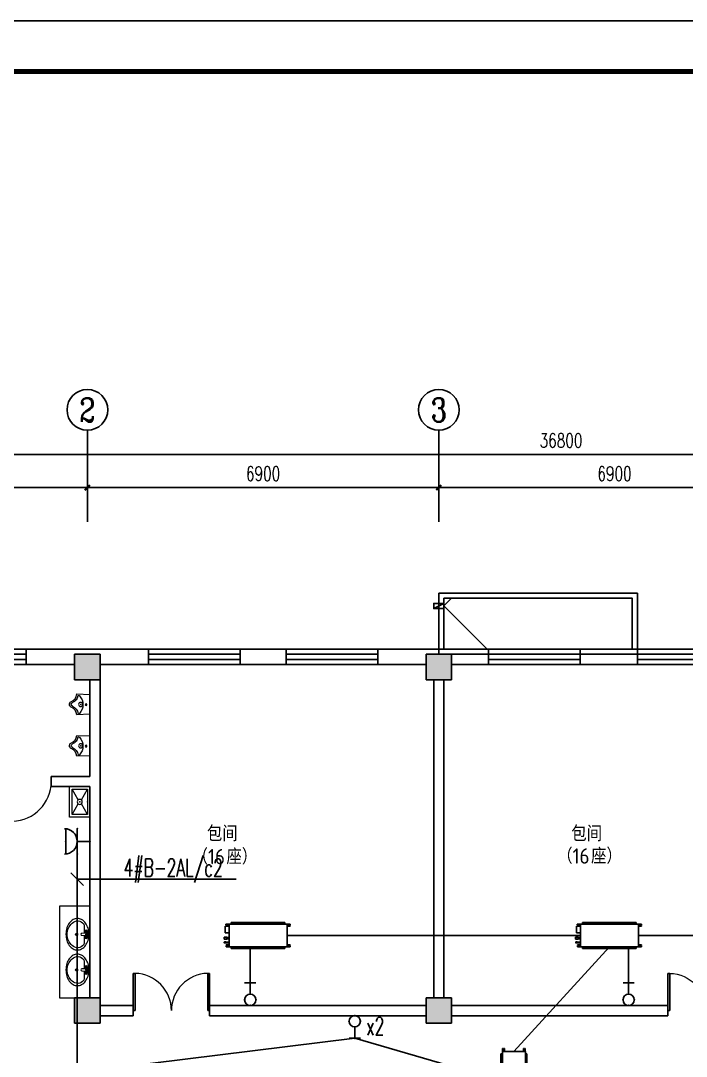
# Model space of a CAD drawing. Extents: x 2350667 to 3185789, y 309667 to 706270.
# Drawn here: x 2378785 to 2391853, y 413443 to 433790 of the extents above; entities that cross this region are included whole.
import ezdxf
from ezdxf.enums import TextEntityAlignment as Align

# ---------------------------------------------------------------- set-up
doc = ezdxf.new("R2010")
doc.units = 0
doc.header["$LTSCALE"] = 1000
for name, color, linetype in [('0-FJPG', 3, 'Continuous'), ('0-底图', 7, 'Continuous'), ('A-ANNO-DIMS', 3, 'Continuous'), ('AXIS', 3, 'Continuous'), ('AXIS_TEXT', 7, 'Continuous'), ('BTTK', 7, 'Continuous'), ('COLUMN', 255, 'Continuous'), ('DIM-照明', 3, 'Continuous'), ('EQUIP-插座', 3, 'Continuous'), ('EQUIP-照明', 3, 'Continuous'), ('M-VRF-EQ', 100, 'Continuous'), ('PUB_DIM', 3, 'Continuous'), ('PUB_HATCH', 8, 'Continuous'), ('PUB_TEXT', 7, 'Continuous'), ('PUB_TITLE', 4, 'Continuous'), ('TEL_TEXT', 7, 'Continuous'), ('WALL', 2, 'Continuous'), ('WINDOW', 4, 'Continuous'), ('WIRE-照明', 6, 'Continuous')]:
    doc.layers.add(name, color=color, linetype=linetype)
doc.layers.add('LVTRY', color=8, linetype='Continuous', lineweight=9)
doc.layers.add('悬挑板', color=9, linetype='Continuous', lineweight=18)
doc.styles.add('_TCH_AXIS', font='COMPLEX', dxfattribs={"bigfont": 'GBCBIG'})
doc.styles.add('_TEL_DIM', font='SIMPLEX', dxfattribs={"width": 0.8, "height": 3.5, "bigfont": 'HZTXT'})
doc.styles.add('A_DIM_T3', font='SIMPLEX', dxfattribs={"width": 0.7, "bigfont": 'HZ'})
doc.styles.add('COMPLEX', font='COMPLEX')
doc.styles.add('HZ(TK)', font='geniso.shx', dxfattribs={"width": 0.9, "bigfont": 'hztxt.shx'})
doc.styles.get("Standard").update_dxf_attribs({"font": 'geniso.shx', "bigfont": 'hztxt.shx'})
doc.dimstyles.new('_TCH_ARCH&&100', dxfattribs={"dimtxt": 280, "dimasz": 100, "dimexe": 250, "dimexo": 300, "dimgap": 135, "dimtad": 1, "dimdec": 0, "dimzin": 0, "dimdsep": 46, "dimtxsty": 'A_DIM_T3', "dimblk": 'ARCHTICK', "dimcen": 0.09, "dimclrt": 7, "dimazin": 2, "dimtfac": 1, "dimtdec": 0, "dimtix": 1, "dimtmove": 2, "dimatfit": 3, "dimfxl": 150, "dimtolj": 1, "dimtzin": 0, "dimarcsym": 0})

# ---------------------------------------------------------------- blocks, each defined once
blk = doc.blocks.new('vhtemplate_2020年新竖式图框_A1')
at = {"layer": 'PUB_TITLE', "color": 7}
blk.add_lwpolyline([(0, 594), (841, 594), (841, 0), (0, 0)], close=True, dxfattribs=at)
at = {"layer": 'PUB_TITLE', "const_width": 1}
blk.add_lwpolyline([(25, 10), (831, 10), (831, 584), (25, 584)], close=True, dxfattribs=at)
at = {"layer": 'BTTK', "color": 4, "style": 'HZ(TK)', "width": 0.9}
for tag, p in [('合作单位', (796, 511.5)), ('建设单位', (796, 209.5)), ('工程名称', (796, 176.5)), ('子项名称', (806, 160)), ('图纸名称', (796, 141))]:
    blk.add_attdef(tag, text='', height=3.5, dxfattribs=at).set_placement(p, align=Align.MIDDLE_CENTER)
for tag, p in [('注册证书号', (808.5, 309.01)), ('注册印章号', (808.5, 301.01)), ('设计号', (806, 193)), ('图别', (789.75, 34)), ('图号', (822.25, 34)), ('版本号', (789.75, 26)), ('日期', (822.25, 26))]:
    blk.add_attdef(tag, text='', height=3.5, dxfattribs=at).set_placement(p, align=Align.MIDDLE)
blk = doc.blocks.new('$equip$00002672')
for p, q in [((0.222, 0.889), (-0.222, 0.889)), ((0, 0.444), (0, 0.889))]:
    blk.add_line(p, q)
blk.add_circle((0, 0.222), 0.222)
for p in [(0, 0.889), (-0.222, 0.222), (0, 0), (0.222, 0.222)]:
    blk.add_point(p)
at = {"color": 7, "style": '_TEL_DIM', "flags": 1}
for tag in ['A', 'REMARK']:
    blk.add_attdef(tag, text='', height=0.00002, dxfattribs=at).set_placement((0, 0), align=Align.MIDDLE_CENTER)
blk = doc.blocks.new('MDV-D71T2')
at = {"extrusion": (0, 0, -1)}
for p, q in [((2795620, 2676055), (2794567, 2676055)), ((2795620, 2676055), (2795620, 2676025)), ((2794522, 2676021), (2794462, 2676021)), ((2794462, 2676009), (2794462, 2676021)), ((2794462, 2676016), (2794466, 2676016)), ((2794502, 2676009), (2794462, 2676009)), ((2794502, 2675997), (2794462, 2675997)), ((2794462, 2675997), (2794462, 2675986)), ((2794462, 2675991), (2794466, 2675991)), ((2794522, 2675986), (2794462, 2675986)), ((2794466, 2676009), (2794466, 2676021)), ((2794466, 2675997), (2794466, 2675986)), ((2794522, 2675576), (2794522, 2676022)), ((2795660, 2676024), (2794524, 2676024)), ((2794526, 2676024), (2794567, 2676024)), ((2794526, 2676024), (2794537, 2676024)), ((2795660, 2676024), (2794527, 2676024)), ((2795662, 2675576), (2795662, 2676022)), ((2795723, 2675986), (2795662, 2675986)), ((2795724, 2676021), (2795664, 2676021)), ((2795724, 2676009), (2795684, 2676009)), ((2795724, 2675997), (2795684, 2675997)), ((2795721, 2676009), (2795721, 2676021)), ((2795724, 2676016), (2795721, 2676016)), ((2795721, 2675997), (2795721, 2675986)), ((2795724, 2675991), (2795721, 2675991)), ((2795724, 2676021), (2795724, 2676009)), ((2795724, 2675997), (2795724, 2675986)), ((2795741, 2675986), (2795741, 2675850)), ((2795662, 2675758), (2795671, 2675758)), ((2795662, 2675732), (2795671, 2675732)), ((2795722, 2675671), (2795662, 2675671)), ((2795722, 2675655), (2795662, 2675655)), ((2795671, 2675731), (2795671, 2675759)), ((2795671, 2675759), (2795704, 2675759)), ((2795671, 2675731), (2795704, 2675731)), ((2795707, 2675726), (2795707, 2675764)), ((2795707, 2675764), (2795755, 2675764)), ((2795707, 2675726), (2795755, 2675726)), ((2795722, 2675671), (2795722, 2675655)), ((2795728, 2675673), (2795728, 2675654)), ((2795728, 2675673), (2795739, 2675673)), ((2795728, 2675670), (2795739, 2675670)), ((2795728, 2675660), (2795739, 2675660)), ((2795728, 2675654), (2795739, 2675654)), ((2795739, 2675673), (2795739, 2675654)), ((2795739, 2675669), (2795741, 2675669)), ((2795739, 2675658), (2795741, 2675658)), ((2795741, 2675672), (2795741, 2675671)), ((2795741, 2675655), (2795741, 2675671)), ((2795741, 2675654), (2795741, 2675655)), ((2795750, 2675673), (2795742, 2675673)), ((2795750, 2675670), (2795742, 2675670)), ((2795750, 2675660), (2795742, 2675660)), ((2795750, 2675654), (2795742, 2675654)), ((2795752, 2675671), (2795751, 2675672)), ((2795752, 2675655), (2795751, 2675654)), ((2795752, 2675655), (2795752, 2675671)), ((2795752, 2675671), (2795756, 2675669)), ((2795752, 2675655), (2795756, 2675657)), ((2795755, 2675726), (2795755, 2675764)), ((2795755, 2675764), (2795755, 2675726)), ((2795755, 2675764), (2795757, 2675764)), ((2795755, 2675764), (2795755, 2675764)), ((2795756, 2675669), (2795756, 2675657)), ((2795757, 2675726), (2795757, 2675764)), ((2795757, 2675764), (2795758, 2675764)), ((2795758, 2675764), (2795758, 2675726)), ((2794522, 2675613), (2794462, 2675613)), ((2794462, 2675602), (2794462, 2675613)), ((2794462, 2675608), (2794466, 2675608)), ((2794502, 2675602), (2794462, 2675602)), ((2794502, 2675590), (2794462, 2675590)), ((2794462, 2675590), (2794462, 2675578)), ((2794462, 2675583), (2794466, 2675583)), ((2794522, 2675578), (2794462, 2675578)), ((2794466, 2675602), (2794466, 2675613)), ((2794466, 2675590), (2794466, 2675578)), ((2794524, 2675574), (2795660, 2675574)), ((2794526, 2675574), (2794537, 2675574)), ((2794526, 2675574), (2794567, 2675574)), ((2795620, 2675544), (2794567, 2675544)), ((2795619, 2675574), (2795661, 2675574)), ((2795620, 2675544), (2795620, 2675574)), ((2795661, 2675574), (2795650, 2675574)), ((2795722, 2675613), (2795662, 2675613)), ((2795722, 2675578), (2795662, 2675578)), ((2795722, 2675602), (2795682, 2675602)), ((2795722, 2675590), (2795682, 2675590)), ((2795719, 2675602), (2795719, 2675613)), ((2795722, 2675608), (2795719, 2675608)), ((2795719, 2675590), (2795719, 2675578)), ((2795722, 2675583), (2795719, 2675583)), ((2795722, 2675602), (2795722, 2675613)), ((2795722, 2675578), (2795722, 2675590))]:
    blk.add_line(p, q, dxfattribs=at)
for p, q in [((2794567, 2676055), (2794567, 2676024)), ((2795741, 2675850), (2795662, 2675850)), ((2795741, 2675986), (2795663, 2675986)), ((2795662, 2675732), (2795671, 2675732)), ((2795662, 2675655), (2795722, 2675655)), ((2795707, 2675764), (2795704, 2675759)), ((2795707, 2675726), (2795704, 2675731)), ((2795722, 2675671), (2795728, 2675673)), ((2795722, 2675655), (2795728, 2675654)), ((2795728, 2675655), (2795738, 2675655)), ((2795755, 2675726), (2795757, 2675726)), ((2795755, 2675726), (2795755, 2675726)), ((2795757, 2675726), (2795758, 2675726)), ((2795757, 2675663), (2795767, 2675663)), ((2795758, 2675745), (2795768, 2675745)), ((2794567, 2675544), (2794567, 2675574))]:
    blk.add_line(p, q)
for centre, radius, start, end in [((-2794502, 2676003), 6, 90, 270), ((-2795684, 2676003), 6, 270, 90), ((-2795751, 2675663), 6.25, 136.121, 223.879), ((-2794502, 2675596), 6, 90, 270), ((-2795682, 2675596), 6, 270, 90)]:
    blk.add_arc(centre, radius, start, end, dxfattribs=at)
for centre, start, end in [((2794524, 2676022), 90, 180), ((2794524, 2676022), 90, 180), ((2795660, 2676022), 0, 90), ((2794524, 2675576), 180, 270), ((2795660, 2675576), 270, 0)]:
    blk.add_arc(centre, 2, start, end)
for points, knots in [([(2795741, 2675672), (2795741, 2675672), (2795741, 2675672), (2795741, 2675672), (2795741, 2675672), (2795741, 2675672), (2795742, 2675672), (2795742, 2675672), (2795742, 2675672), (2795742, 2675672), (2795742, 2675672), (2795742, 2675672), (2795742, 2675673), (2795742, 2675673), (2795742, 2675673), (2795742, 2675673), (2795742, 2675673), (2795742, 2675673), (2795742, 2675673), (2795742, 2675673), (2795742, 2675673), (2795742, 2675673), (2795742, 2675673), (2795742, 2675673), (2795742, 2675673)], [0, 0, 0, 0, 1, 1, 1, 2, 2, 2, 3, 3, 3, 4, 4, 4, 5, 5, 5, 6, 6, 6, 7, 7, 7, 8, 8, 8, 8]), ([(2795742, 2675670), (2795742, 2675670), (2795742, 2675670), (2795742, 2675670), (2795742, 2675670), (2795742, 2675670), (2795742, 2675670), (2795742, 2675670), (2795742, 2675670), (2795742, 2675670), (2795742, 2675670), (2795742, 2675670), (2795742, 2675670), (2795742, 2675670), (2795742, 2675670), (2795742, 2675670), (2795742, 2675670), (2795741, 2675670), (2795741, 2675670), (2795741, 2675670), (2795741, 2675670), (2795741, 2675670), (2795741, 2675670), (2795741, 2675670), (2795741, 2675670), (2795741, 2675670), (2795741, 2675670), (2795741, 2675670), (2795741, 2675670), (2795741, 2675670), (2795741, 2675670), (2795741, 2675670), (2795741, 2675670), (2795741, 2675670), (2795741, 2675671), (2795741, 2675671), (2795741, 2675671), (2795741, 2675671), (2795741, 2675671), (2795741, 2675671), (2795741, 2675671), (2795741, 2675671), (2795741, 2675671), (2795741, 2675671), (2795741, 2675671), (2795741, 2675671), (2795741, 2675671), (2795741, 2675671), (2795741, 2675671), (2795741, 2675671), (2795741, 2675671), (2795741, 2675671), (2795741, 2675671), (2795741, 2675671), (2795741, 2675671), (2795741, 2675671), (2795741, 2675671), (2795741, 2675671), (2795741, 2675671), (2795741, 2675671), (2795741, 2675671), (2795741, 2675671), (2795741, 2675671), (2795741, 2675671), (2795741, 2675671), (2795741, 2675671), (2795741, 2675671), (2795741, 2675671), (2795741, 2675671), (2795741, 2675671), (2795741, 2675671), (2795741, 2675671), (2795741, 2675672), (2795741, 2675672), (2795741, 2675672), (2795741, 2675672), (2795741, 2675672), (2795741, 2675672), (2795741, 2675672), (2795741, 2675672), (2795741, 2675672), (2795741, 2675672), (2795741, 2675672), (2795741, 2675672), (2795741, 2675672), (2795741, 2675672), (2795741, 2675672), (2795741, 2675672), (2795741, 2675672), (2795741, 2675672), (2795741, 2675672), (2795741, 2675672), (2795741, 2675672), (2795741, 2675672), (2795741, 2675672), (2795741, 2675672), (2795741, 2675672), (2795741, 2675672), (2795741, 2675672), (2795741, 2675672), (2795741, 2675672), (2795741, 2675672), (2795741, 2675672), (2795741, 2675672), (2795741, 2675672), (2795741, 2675672), (2795741, 2675672), (2795741, 2675672), (2795741, 2675672)], [0, 0, 0, 0, 1, 1, 1, 2, 2, 2, 3, 3, 3, 4, 4, 4, 5, 5, 5, 6, 6, 6, 7, 7, 7, 8, 8, 8, 9, 9, 9, 10, 10, 10, 11, 11, 11, 12, 12, 12, 13, 13, 13, 14, 14, 14, 15, 15, 15, 16, 16, 16, 17, 17, 17, 18, 18, 18, 19, 19, 19, 20, 20, 20, 21, 21, 21, 22, 22, 22, 23, 23, 23, 24, 24, 24, 25, 25, 25, 26, 26, 26, 27, 27, 27, 28, 28, 28, 29, 29, 29, 30, 30, 30, 31, 31, 31, 32, 32, 32, 33, 33, 33, 34, 34, 34, 35, 35, 35, 36, 36, 36, 36]), ([(2795742, 2675660), (2795742, 2675660), (2795742, 2675660), (2795742, 2675660), (2795742, 2675660), (2795742, 2675660), (2795742, 2675660), (2795742, 2675660), (2795742, 2675661), (2795742, 2675661), (2795742, 2675661), (2795742, 2675661), (2795742, 2675661), (2795742, 2675661), (2795742, 2675661), (2795742, 2675661), (2795742, 2675661), (2795741, 2675661), (2795741, 2675661), (2795741, 2675661), (2795741, 2675662), (2795741, 2675662), (2795741, 2675662), (2795741, 2675662), (2795741, 2675662), (2795741, 2675662), (2795741, 2675662), (2795741, 2675662), (2795741, 2675662), (2795741, 2675662), (2795741, 2675662), (2795741, 2675662), (2795741, 2675663), (2795741, 2675663), (2795741, 2675663), (2795741, 2675663), (2795741, 2675663), (2795741, 2675663), (2795741, 2675663), (2795741, 2675663), (2795741, 2675663), (2795741, 2675663), (2795741, 2675663), (2795741, 2675663), (2795741, 2675663), (2795741, 2675664), (2795741, 2675664), (2795741, 2675664), (2795741, 2675664), (2795741, 2675664), (2795741, 2675664), (2795741, 2675664), (2795741, 2675664), (2795741, 2675664), (2795741, 2675664), (2795741, 2675664), (2795741, 2675664), (2795741, 2675664), (2795741, 2675665), (2795741, 2675665), (2795741, 2675665), (2795741, 2675665), (2795741, 2675665), (2795741, 2675665), (2795741, 2675665), (2795741, 2675665), (2795741, 2675665), (2795741, 2675665), (2795741, 2675665), (2795741, 2675665), (2795741, 2675665), (2795741, 2675666), (2795741, 2675666), (2795741, 2675666), (2795741, 2675666), (2795741, 2675666), (2795741, 2675666), (2795741, 2675666), (2795741, 2675666), (2795741, 2675666), (2795741, 2675666), (2795741, 2675666), (2795741, 2675666), (2795741, 2675666), (2795741, 2675667), (2795741, 2675667), (2795741, 2675667), (2795741, 2675667), (2795741, 2675667), (2795741, 2675667), (2795741, 2675667), (2795741, 2675667), (2795741, 2675667), (2795741, 2675667), (2795741, 2675667), (2795741, 2675667), (2795741, 2675667), (2795741, 2675668), (2795741, 2675668), (2795741, 2675668), (2795741, 2675668), (2795741, 2675668), (2795741, 2675668), (2795741, 2675668), (2795742, 2675668), (2795742, 2675668), (2795742, 2675668), (2795742, 2675668), (2795742, 2675668), (2795742, 2675669), (2795742, 2675669), (2795742, 2675669), (2795742, 2675669), (2795742, 2675669), (2795742, 2675669), (2795742, 2675669), (2795742, 2675669), (2795742, 2675669), (2795742, 2675669), (2795742, 2675669), (2795742, 2675670)], [0, 0, 0, 0, 1, 1, 1, 2, 2, 2, 3, 3, 3, 4, 4, 4, 5, 5, 5, 6, 6, 6, 7, 7, 7, 8, 8, 8, 9, 9, 9, 10, 10, 10, 11, 11, 11, 12, 12, 12, 13, 13, 13, 14, 14, 14, 15, 15, 15, 16, 16, 16, 17, 17, 17, 18, 18, 18, 19, 19, 19, 20, 20, 20, 21, 21, 21, 22, 22, 22, 23, 23, 23, 24, 24, 24, 25, 25, 25, 26, 26, 26, 27, 27, 27, 28, 28, 28, 29, 29, 29, 30, 30, 30, 31, 31, 31, 32, 32, 32, 33, 33, 33, 34, 34, 34, 35, 35, 35, 36, 36, 36, 37, 37, 37, 38, 38, 38, 39, 39, 39, 40, 40, 40, 40]), ([(2795742, 2675654), (2795742, 2675654), (2795742, 2675654), (2795742, 2675654), (2795742, 2675654), (2795742, 2675654), (2795742, 2675654), (2795742, 2675654), (2795742, 2675654), (2795742, 2675654), (2795742, 2675654), (2795742, 2675654), (2795742, 2675654), (2795742, 2675654), (2795742, 2675654), (2795742, 2675654), (2795742, 2675654), (2795741, 2675655), (2795741, 2675655), (2795741, 2675655), (2795741, 2675655), (2795741, 2675655), (2795741, 2675655), (2795741, 2675655), (2795741, 2675655), (2795741, 2675655), (2795741, 2675655), (2795741, 2675655), (2795741, 2675655), (2795741, 2675655), (2795741, 2675655), (2795741, 2675655), (2795741, 2675655), (2795741, 2675655), (2795741, 2675655), (2795741, 2675655), (2795741, 2675656), (2795741, 2675656), (2795741, 2675656), (2795741, 2675656), (2795741, 2675656), (2795741, 2675656), (2795741, 2675656), (2795741, 2675656), (2795741, 2675656), (2795741, 2675656), (2795741, 2675656), (2795741, 2675656), (2795741, 2675656), (2795741, 2675656), (2795741, 2675656), (2795741, 2675656), (2795741, 2675656), (2795741, 2675656), (2795741, 2675656), (2795741, 2675656), (2795741, 2675657), (2795741, 2675657), (2795741, 2675657), (2795741, 2675657), (2795741, 2675657), (2795741, 2675657), (2795741, 2675657), (2795741, 2675657), (2795741, 2675657), (2795741, 2675657), (2795741, 2675657), (2795741, 2675657), (2795741, 2675657), (2795741, 2675657), (2795741, 2675657), (2795741, 2675657), (2795741, 2675657), (2795741, 2675657), (2795741, 2675657), (2795741, 2675657), (2795741, 2675658), (2795741, 2675658), (2795741, 2675658), (2795741, 2675658), (2795741, 2675658), (2795741, 2675658), (2795741, 2675658), (2795741, 2675658), (2795741, 2675658), (2795741, 2675658), (2795741, 2675658), (2795741, 2675658), (2795741, 2675658), (2795741, 2675658), (2795741, 2675658), (2795741, 2675658), (2795741, 2675658), (2795741, 2675658), (2795741, 2675658), (2795741, 2675658), (2795741, 2675659), (2795741, 2675659), (2795741, 2675659), (2795741, 2675659), (2795741, 2675659), (2795741, 2675659), (2795741, 2675659), (2795741, 2675659), (2795742, 2675659), (2795742, 2675659), (2795742, 2675659), (2795742, 2675659), (2795742, 2675659), (2795742, 2675659), (2795742, 2675659), (2795742, 2675659), (2795742, 2675659), (2795742, 2675659), (2795742, 2675660), (2795742, 2675660), (2795742, 2675660), (2795742, 2675660), (2795742, 2675660), (2795742, 2675660), (2795742, 2675660)], [0, 0, 0, 0, 1, 1, 1, 2, 2, 2, 3, 3, 3, 4, 4, 4, 5, 5, 5, 6, 6, 6, 7, 7, 7, 8, 8, 8, 9, 9, 9, 10, 10, 10, 11, 11, 11, 12, 12, 12, 13, 13, 13, 14, 14, 14, 15, 15, 15, 16, 16, 16, 17, 17, 17, 18, 18, 18, 19, 19, 19, 20, 20, 20, 21, 21, 21, 22, 22, 22, 23, 23, 23, 24, 24, 24, 25, 25, 25, 26, 26, 26, 27, 27, 27, 28, 28, 28, 29, 29, 29, 30, 30, 30, 31, 31, 31, 32, 32, 32, 33, 33, 33, 34, 34, 34, 35, 35, 35, 36, 36, 36, 37, 37, 37, 38, 38, 38, 39, 39, 39, 40, 40, 40, 40]), ([(2795741, 2675654), (2795741, 2675654), (2795741, 2675654), (2795741, 2675654), (2795741, 2675654), (2795741, 2675654), (2795742, 2675654), (2795742, 2675654), (2795742, 2675654), (2795742, 2675654), (2795742, 2675654), (2795742, 2675654), (2795742, 2675654), (2795742, 2675654), (2795742, 2675654), (2795742, 2675654), (2795742, 2675654), (2795742, 2675654), (2795742, 2675654), (2795742, 2675654), (2795742, 2675654), (2795742, 2675654), (2795742, 2675654), (2795742, 2675654), (2795742, 2675654)], [0, 0, 0, 0, 1, 1, 1, 2, 2, 2, 3, 3, 3, 4, 4, 4, 5, 5, 5, 6, 6, 6, 7, 7, 7, 8, 8, 8, 8]), ([(2795751, 2675672), (2795751, 2675672), (2795751, 2675672), (2795751, 2675672), (2795751, 2675672), (2795751, 2675672), (2795751, 2675672), (2795751, 2675672), (2795751, 2675672), (2795751, 2675672), (2795751, 2675672), (2795751, 2675672), (2795750, 2675673), (2795750, 2675673), (2795750, 2675673), (2795750, 2675673), (2795750, 2675673), (2795750, 2675673), (2795750, 2675673), (2795750, 2675673), (2795750, 2675673), (2795750, 2675673), (2795750, 2675673), (2795750, 2675673), (2795750, 2675673)], [0, 0, 0, 0, 1, 1, 1, 2, 2, 2, 3, 3, 3, 4, 4, 4, 5, 5, 5, 6, 6, 6, 7, 7, 7, 8, 8, 8, 8]), ([(2795750, 2675670), (2795750, 2675670), (2795750, 2675670), (2795750, 2675670), (2795750, 2675670), (2795750, 2675670), (2795750, 2675670), (2795750, 2675670), (2795750, 2675670), (2795750, 2675670), (2795750, 2675670), (2795750, 2675670), (2795750, 2675670), (2795751, 2675670), (2795751, 2675670), (2795751, 2675670), (2795751, 2675670), (2795751, 2675670), (2795751, 2675670), (2795751, 2675670), (2795751, 2675670), (2795751, 2675670), (2795751, 2675670), (2795751, 2675670), (2795751, 2675670), (2795751, 2675670), (2795751, 2675670), (2795751, 2675670), (2795751, 2675670), (2795751, 2675670), (2795751, 2675670), (2795751, 2675670), (2795751, 2675670), (2795751, 2675670), (2795751, 2675671), (2795751, 2675671), (2795751, 2675671), (2795751, 2675671), (2795751, 2675671), (2795751, 2675671), (2795751, 2675671), (2795751, 2675671), (2795751, 2675671), (2795751, 2675671), (2795751, 2675671), (2795751, 2675671), (2795751, 2675671), (2795751, 2675671), (2795751, 2675671), (2795751, 2675671), (2795751, 2675671), (2795751, 2675671), (2795751, 2675671), (2795751, 2675671), (2795751, 2675671), (2795751, 2675671), (2795751, 2675671), (2795751, 2675671), (2795751, 2675671), (2795751, 2675671), (2795751, 2675671), (2795751, 2675671), (2795751, 2675671), (2795751, 2675671), (2795751, 2675671), (2795751, 2675671), (2795751, 2675671), (2795751, 2675671), (2795751, 2675671), (2795751, 2675671), (2795751, 2675671), (2795751, 2675671), (2795751, 2675672), (2795751, 2675672), (2795751, 2675672), (2795751, 2675672), (2795751, 2675672), (2795751, 2675672), (2795751, 2675672), (2795751, 2675672), (2795751, 2675672), (2795751, 2675672), (2795751, 2675672), (2795751, 2675672), (2795751, 2675672), (2795751, 2675672), (2795751, 2675672), (2795751, 2675672), (2795751, 2675672), (2795751, 2675672), (2795751, 2675672), (2795751, 2675672), (2795751, 2675672), (2795751, 2675672), (2795751, 2675672), (2795751, 2675672), (2795751, 2675672), (2795751, 2675672), (2795751, 2675672), (2795751, 2675672), (2795751, 2675672), (2795751, 2675672), (2795751, 2675672), (2795751, 2675672), (2795751, 2675672), (2795751, 2675672), (2795751, 2675672), (2795751, 2675672), (2795751, 2675672)], [0, 0, 0, 0, 1, 1, 1, 2, 2, 2, 3, 3, 3, 4, 4, 4, 5, 5, 5, 6, 6, 6, 7, 7, 7, 8, 8, 8, 9, 9, 9, 10, 10, 10, 11, 11, 11, 12, 12, 12, 13, 13, 13, 14, 14, 14, 15, 15, 15, 16, 16, 16, 17, 17, 17, 18, 18, 18, 19, 19, 19, 20, 20, 20, 21, 21, 21, 22, 22, 22, 23, 23, 23, 24, 24, 24, 25, 25, 25, 26, 26, 26, 27, 27, 27, 28, 28, 28, 29, 29, 29, 30, 30, 30, 31, 31, 31, 32, 32, 32, 33, 33, 33, 34, 34, 34, 35, 35, 35, 36, 36, 36, 36]), ([(2795750, 2675660), (2795750, 2675660), (2795750, 2675660), (2795750, 2675660), (2795750, 2675660), (2795750, 2675660), (2795750, 2675660), (2795750, 2675660), (2795750, 2675661), (2795750, 2675661), (2795750, 2675661), (2795750, 2675661), (2795750, 2675661), (2795751, 2675661), (2795751, 2675661), (2795751, 2675661), (2795751, 2675661), (2795751, 2675661), (2795751, 2675661), (2795751, 2675661), (2795751, 2675662), (2795751, 2675662), (2795751, 2675662), (2795751, 2675662), (2795751, 2675662), (2795751, 2675662), (2795751, 2675662), (2795751, 2675662), (2795751, 2675662), (2795751, 2675662), (2795751, 2675662), (2795751, 2675662), (2795751, 2675663), (2795751, 2675663), (2795751, 2675663), (2795751, 2675663), (2795751, 2675663), (2795751, 2675663), (2795751, 2675663), (2795751, 2675663), (2795751, 2675663), (2795751, 2675663), (2795751, 2675663), (2795751, 2675663), (2795751, 2675663), (2795751, 2675664), (2795751, 2675664), (2795751, 2675664), (2795751, 2675664), (2795751, 2675664), (2795751, 2675664), (2795751, 2675664), (2795751, 2675664), (2795751, 2675664), (2795751, 2675664), (2795751, 2675664), (2795751, 2675664), (2795751, 2675664), (2795751, 2675665), (2795751, 2675665), (2795751, 2675665), (2795751, 2675665), (2795751, 2675665), (2795751, 2675665), (2795751, 2675665), (2795751, 2675665), (2795751, 2675665), (2795751, 2675665), (2795751, 2675665), (2795751, 2675665), (2795751, 2675665), (2795751, 2675666), (2795751, 2675666), (2795751, 2675666), (2795751, 2675666), (2795751, 2675666), (2795751, 2675666), (2795751, 2675666), (2795751, 2675666), (2795751, 2675666), (2795751, 2675666), (2795751, 2675666), (2795751, 2675666), (2795751, 2675666), (2795751, 2675667), (2795751, 2675667), (2795751, 2675667), (2795751, 2675667), (2795751, 2675667), (2795751, 2675667), (2795751, 2675667), (2795751, 2675667), (2795751, 2675667), (2795751, 2675667), (2795751, 2675667), (2795751, 2675667), (2795751, 2675667), (2795751, 2675668), (2795751, 2675668), (2795751, 2675668), (2795751, 2675668), (2795751, 2675668), (2795751, 2675668), (2795751, 2675668), (2795751, 2675668), (2795751, 2675668), (2795751, 2675668), (2795751, 2675668), (2795750, 2675668), (2795750, 2675669), (2795750, 2675669), (2795750, 2675669), (2795750, 2675669), (2795750, 2675669), (2795750, 2675669), (2795750, 2675669), (2795750, 2675669), (2795750, 2675669), (2795750, 2675669), (2795750, 2675669), (2795750, 2675670)], [0, 0, 0, 0, 1, 1, 1, 2, 2, 2, 3, 3, 3, 4, 4, 4, 5, 5, 5, 6, 6, 6, 7, 7, 7, 8, 8, 8, 9, 9, 9, 10, 10, 10, 11, 11, 11, 12, 12, 12, 13, 13, 13, 14, 14, 14, 15, 15, 15, 16, 16, 16, 17, 17, 17, 18, 18, 18, 19, 19, 19, 20, 20, 20, 21, 21, 21, 22, 22, 22, 23, 23, 23, 24, 24, 24, 25, 25, 25, 26, 26, 26, 27, 27, 27, 28, 28, 28, 29, 29, 29, 30, 30, 30, 31, 31, 31, 32, 32, 32, 33, 33, 33, 34, 34, 34, 35, 35, 35, 36, 36, 36, 37, 37, 37, 38, 38, 38, 39, 39, 39, 40, 40, 40, 40]), ([(2795750, 2675654), (2795750, 2675654), (2795750, 2675654), (2795750, 2675654), (2795750, 2675654), (2795750, 2675654), (2795750, 2675654), (2795750, 2675654), (2795750, 2675654), (2795750, 2675654), (2795750, 2675654), (2795750, 2675654), (2795750, 2675654), (2795751, 2675654), (2795751, 2675654), (2795751, 2675654), (2795751, 2675654), (2795751, 2675655), (2795751, 2675655), (2795751, 2675655), (2795751, 2675655), (2795751, 2675655), (2795751, 2675655), (2795751, 2675655), (2795751, 2675655), (2795751, 2675655), (2795751, 2675655), (2795751, 2675655), (2795751, 2675655), (2795751, 2675655), (2795751, 2675655), (2795751, 2675655), (2795751, 2675655), (2795751, 2675655), (2795751, 2675655), (2795751, 2675655), (2795751, 2675656), (2795751, 2675656), (2795751, 2675656), (2795751, 2675656), (2795751, 2675656), (2795751, 2675656), (2795751, 2675656), (2795751, 2675656), (2795751, 2675656), (2795751, 2675656), (2795751, 2675656), (2795751, 2675656), (2795751, 2675656), (2795751, 2675656), (2795751, 2675656), (2795751, 2675656), (2795751, 2675656), (2795751, 2675656), (2795751, 2675656), (2795751, 2675656), (2795751, 2675657), (2795751, 2675657), (2795751, 2675657), (2795751, 2675657), (2795751, 2675657), (2795751, 2675657), (2795751, 2675657), (2795751, 2675657), (2795751, 2675657), (2795751, 2675657), (2795751, 2675657), (2795751, 2675657), (2795751, 2675657), (2795751, 2675657), (2795751, 2675657), (2795751, 2675657), (2795751, 2675657), (2795751, 2675657), (2795751, 2675657), (2795751, 2675657), (2795751, 2675658), (2795751, 2675658), (2795751, 2675658), (2795751, 2675658), (2795751, 2675658), (2795751, 2675658), (2795751, 2675658), (2795751, 2675658), (2795751, 2675658), (2795751, 2675658), (2795751, 2675658), (2795751, 2675658), (2795751, 2675658), (2795751, 2675658), (2795751, 2675658), (2795751, 2675658), (2795751, 2675658), (2795751, 2675658), (2795751, 2675658), (2795751, 2675658), (2795751, 2675659), (2795751, 2675659), (2795751, 2675659), (2795751, 2675659), (2795751, 2675659), (2795751, 2675659), (2795751, 2675659), (2795751, 2675659), (2795751, 2675659), (2795751, 2675659), (2795751, 2675659), (2795751, 2675659), (2795750, 2675659), (2795750, 2675659), (2795750, 2675659), (2795750, 2675659), (2795750, 2675659), (2795750, 2675659), (2795750, 2675660), (2795750, 2675660), (2795750, 2675660), (2795750, 2675660), (2795750, 2675660), (2795750, 2675660), (2795750, 2675660)], [0, 0, 0, 0, 1, 1, 1, 2, 2, 2, 3, 3, 3, 4, 4, 4, 5, 5, 5, 6, 6, 6, 7, 7, 7, 8, 8, 8, 9, 9, 9, 10, 10, 10, 11, 11, 11, 12, 12, 12, 13, 13, 13, 14, 14, 14, 15, 15, 15, 16, 16, 16, 17, 17, 17, 18, 18, 18, 19, 19, 19, 20, 20, 20, 21, 21, 21, 22, 22, 22, 23, 23, 23, 24, 24, 24, 25, 25, 25, 26, 26, 26, 27, 27, 27, 28, 28, 28, 29, 29, 29, 30, 30, 30, 31, 31, 31, 32, 32, 32, 33, 33, 33, 34, 34, 34, 35, 35, 35, 36, 36, 36, 37, 37, 37, 38, 38, 38, 39, 39, 39, 40, 40, 40, 40]), ([(2795751, 2675654), (2795751, 2675654), (2795751, 2675654), (2795751, 2675654), (2795751, 2675654), (2795751, 2675654), (2795751, 2675654), (2795751, 2675654), (2795751, 2675654), (2795751, 2675654), (2795751, 2675654), (2795751, 2675654), (2795750, 2675654), (2795750, 2675654), (2795750, 2675654), (2795750, 2675654), (2795750, 2675654), (2795750, 2675654), (2795750, 2675654), (2795750, 2675654), (2795750, 2675654), (2795750, 2675654), (2795750, 2675654), (2795750, 2675654), (2795750, 2675654)], [0, 0, 0, 0, 1, 1, 1, 2, 2, 2, 3, 3, 3, 4, 4, 4, 5, 5, 5, 6, 6, 6, 7, 7, 7, 8, 8, 8, 8])]:
    blk.add_open_spline(points, degree=3, knots=knots)
blk = doc.blocks.new('A$C416B0EB6')
at = {"layer": '0-FJPG'}
blk.add_blockref('MDV-D71T2', (-2794567, -2676055, -8200), dxfattribs=at)
blk = doc.blocks.new('$equip$00001238')
for p, q in [((0.497, 0.95), (-0.497, 0.95)), ((0.5, 0.5), (-0.5, 0.5)), ((0, 0.5), (0, 0))]:
    blk.add_line(p, q)
blk.add_arc((0, 1), 0.5, 180, 0)
for p in [(0, 0.95), (-0.5, 0.5), (0.5, 0.5), (0, 0)]:
    blk.add_point(p)
at = {"flags": 9}
blk.add_attdef('A', (0, 0), '', height=0.00002, dxfattribs=at)
blk = doc.blocks.new('_ArchTick')
at = {"color": 0, "linetype": 'ByBlock', "const_width": 0.4}
blk.add_lwpolyline([(-0.5, -0.5), (0.5, 0.5)], dxfattribs=at)
blk = doc.blocks.new('*D792')
at = {"layer": 'A-ANNO-DIMS', "color": 0, "lineweight": -2, "transparency": 16777216}
for p, q in [((2144944, -49497), (2144944, -48873)), ((2151844, -49497), (2151844, -48873)), ((2144944, -49123), (2151844, -49123))]:
    blk.add_line(p, q, dxfattribs=at)
at = {"layer": 'Defpoints', "color": 0, "transparency": 16777216}
for p in [(2151844, -49123), (2144944, -49797), (2151844, -49797)]:
    blk.add_point(p, dxfattribs=at)
at = {"layer": 'A-ANNO-DIMS', "color": 0, "lineweight": -2, "transparency": 16777216, "xscale": 100, "yscale": 100, "zscale": 100, "rotation": 180}
blk.add_blockref('_ArchTick', (2144944, -49123), dxfattribs=at)
at = {"layer": 'A-ANNO-DIMS', "color": 0, "lineweight": -2, "transparency": 16777216, "xscale": 100, "yscale": 100, "zscale": 100}
blk.add_blockref('_ArchTick', (2151844, -49123), dxfattribs=at)
at = {"layer": 'A-ANNO-DIMS', "color": 7, "transparency": 16777216, "insert": (2148394, -48848), "char_height": 280, "attachment_point": 5, "style": 'A_DIM_T3'}
blk.add_mtext('\\A1;6900', dxfattribs=at)
blk = doc.blocks.new('*D793')
at = {"layer": 'A-ANNO-DIMS', "color": 0, "lineweight": -2, "transparency": 16777216}
for p, q in [((2151844, -49497), (2151844, -48873)), ((2158744, -49497), (2158744, -48873)), ((2151844, -49123), (2158744, -49123))]:
    blk.add_line(p, q, dxfattribs=at)
at = {"layer": 'Defpoints', "color": 0, "transparency": 16777216}
for p in [(2158744, -49123), (2151844, -49797), (2158744, -49797)]:
    blk.add_point(p, dxfattribs=at)
at = {"layer": 'A-ANNO-DIMS', "color": 0, "lineweight": -2, "transparency": 16777216, "xscale": 100, "yscale": 100, "zscale": 100, "rotation": 180}
blk.add_blockref('_ArchTick', (2151844, -49123), dxfattribs=at)
at = {"layer": 'A-ANNO-DIMS', "color": 0, "lineweight": -2, "transparency": 16777216, "xscale": 100, "yscale": 100, "zscale": 100}
blk.add_blockref('_ArchTick', (2158744, -49123), dxfattribs=at)
at = {"layer": 'A-ANNO-DIMS', "color": 7, "transparency": 16777216, "insert": (2155294, -48848), "char_height": 280, "attachment_point": 5, "style": 'A_DIM_T3'}
blk.add_mtext('\\A1;6900', dxfattribs=at)
blk = doc.blocks.new('*D794')
at = {"layer": 'A-ANNO-DIMS', "color": 0, "lineweight": -2, "transparency": 16777216}
for p, q in [((2158744, -49497), (2158744, -48873)), ((2165644, -49497), (2165644, -48873)), ((2158744, -49123), (2165644, -49123))]:
    blk.add_line(p, q, dxfattribs=at)
at = {"layer": 'Defpoints', "color": 0, "transparency": 16777216}
for p in [(2165644, -49123), (2158744, -49797), (2165644, -49797)]:
    blk.add_point(p, dxfattribs=at)
at = {"layer": 'A-ANNO-DIMS', "color": 0, "lineweight": -2, "transparency": 16777216, "xscale": 100, "yscale": 100, "zscale": 100, "rotation": 180}
blk.add_blockref('_ArchTick', (2158744, -49123), dxfattribs=at)
at = {"layer": 'A-ANNO-DIMS', "color": 0, "lineweight": -2, "transparency": 16777216, "xscale": 100, "yscale": 100, "zscale": 100}
blk.add_blockref('_ArchTick', (2165644, -49123), dxfattribs=at)
at = {"layer": 'A-ANNO-DIMS', "color": 7, "transparency": 16777216, "insert": (2162194, -48848), "char_height": 280, "attachment_point": 5, "style": 'A_DIM_T3'}
blk.add_mtext('\\A1;6900', dxfattribs=at)
blk = doc.blocks.new('*D799')
at = {"layer": 'Defpoints', "color": 0, "transparency": 16777216}
for p in [(2179544, -48471), (2142744, -49797), (2179544, -49797)]:
    blk.add_point(p, dxfattribs=at)
at = {"layer": 'PUB_DIM', "color": 0, "lineweight": -2, "transparency": 16777216}
for p, q in [((2142744, -49497), (2142744, -48221)), ((2179544, -49497), (2179544, -48221)), ((2142744, -48471), (2179544, -48471))]:
    blk.add_line(p, q, dxfattribs=at)
at = {"layer": 'PUB_DIM', "color": 0, "lineweight": -2, "transparency": 16777216, "xscale": 100, "yscale": 100, "zscale": 100, "rotation": 180}
blk.add_blockref('_ArchTick', (2142744, -48471), dxfattribs=at)
at = {"layer": 'PUB_DIM', "color": 0, "lineweight": -2, "transparency": 16777216, "xscale": 100, "yscale": 100, "zscale": 100}
blk.add_blockref('_ArchTick', (2179544, -48471), dxfattribs=at)
at = {"layer": 'PUB_DIM', "color": 7, "transparency": 16777216, "insert": (2161144, -48196), "char_height": 280, "attachment_point": 5, "style": 'A_DIM_T3'}
blk.add_mtext('\\A1;36800', dxfattribs=at)
blk = doc.blocks.new('$DorLib2D$00000001')
for p, q in [((0.45, 0.975), (0.5, 0.975)), ((0.45, 0), (0.45, 0.975)), ((0.5, 0), (0.5, 0.975)), ((0.5, 0), (0.45, 0))]:
    blk.add_line(p, q)
at = {"lineweight": 13}
blk.add_arc((0.475, 0), 0.975, 91.4693, 180, dxfattribs=at)
blk = doc.blocks.new('$WINLIB2D$00000001')
at = {"color": 0}
for points in [[(-0.5, 0.5), (-0.5, -0.5)], [(-0.5, 0.5), (0.5, 0.5)], [(0.5, -0.5), (0.5, 0.5)], [(0.5, 0.167), (-0.5, 0.167)], [(0.5, -0.167), (-0.5, -0.167)], [(-0.5, -0.5), (0.5, -0.5)]]:
    blk.add_lwpolyline(points, dxfattribs=at)
blk = doc.blocks.new('$lvtry$00000191')
at = {"color": 0}
for p, q in [((-250, -100, 0), (-39, -219, 0)), ((39, -219, 0), (250, -100, 0)), ((-250, -400, 0), (-39, -281, 0)), ((39, -281, 0), (250, -400, 0))]:
    blk.add_line(p, q, dxfattribs=at)
at = {"color": 0, "elevation": 0}
for points in [[(300, -450), (300, -50), (-300, -50), (-300, -450)], [(250, -400), (250, -100), (-250, -100), (-250, -400)]]:
    blk.add_lwpolyline(points, close=True, dxfattribs=at)
at = {"color": 0}
blk.add_circle((0, -250, 0), 50, dxfattribs=at)
for p in [(0, -100, 0), (0, -250, 0)]:
    blk.add_point(p, dxfattribs=at)
blk = doc.blocks.new('$lvtry$00000196')
at = {"color": 0}
for points in [[(219, -385, 0.106486), (289, -308, 0.130324), (310, -225, 0.130324), (289, -143, 0.106486), (219, -66, 0.084172), (123, -18, 0.073176), (0, 0, 0.073176), (-123, -18, 0.084172), (-219, -66, 0.106486), (-289, -143, 0.130324), (-310, -225, 0.130324), (-289, -308, 0.106486), (-219, -385, 0.084172), (-123, -433, 0.073176), (0, -451, 0.073176), (123, -433, 0.084172)], [(-22, -44), (-17, -142, 1), (21, -142), (26, -44, 0.493794)]]:
    blk.add_lwpolyline(points, format="xyb", close=True, dxfattribs=at)
for points in [[(-218, -329, -0.467303), (-199, -103, -0.154885), (-179, -96), (-17, -96, -0.154885)], [(21, -96), (183, -96, -0.154885), (203, -103, -0.467303), (222, -329, -0.210278), (2, -430, -0.210278), (-218, -329, -0.467303)]]:
    blk.add_lwpolyline(points, format="xyb", dxfattribs=at)
for points in [[(-52, -25), (56, -25)], [(-52, -78), (-20, -78)], [(24, -78), (56, -78)]]:
    blk.add_lwpolyline(points, dxfattribs=at)
for centre, radius in [((-52, -52), 19.4), ((-52, -52), 12.6), ((56, -52), 19.4), ((56, -52), 12.6), ((2, -241), 19.7), ((2, -241), 14.7)]:
    blk.add_circle(centre, radius, dxfattribs=at)
for centre, start, end in [((-52, -52), 90, 270), ((56, -52), 270, 90)]:
    blk.add_arc(centre, 26.5, start, end, dxfattribs=at)
for p in [(2, -62), (2, -241)]:
    blk.add_point(p, dxfattribs=at)
blk = doc.blocks.new('$lvtry$00000226')
at = {"color": 0}
blk.add_line((-181, -234), (-181, -234), dxfattribs=at)
blk.add_lwpolyline([(53, -374, -0.307493), (205, -257), (195, 0), (-195, 0), (-205, -256, -0.265776), (-54, -366, 0.591279)], format="xyb", close=True, dxfattribs=at)
for centre, radius in [((-1, -182), 40.3), ((-6, -75), 15.8)]:
    blk.add_circle(centre, radius, dxfattribs=at)
for centre, radius, start, end in [((-5, -382), 245, 45.4143, 134.5857), ((-161, -223), 22.7, 134.5857, 206.4573), ((-200, -412), 179, 22.2984, 83.8043), ((1, -326), 39.6, 206.4354, 337.7034), ((199, -407), 174, 100.5676, 157.7034), ((153, -222), 20.3, 314.5857, 45.4143)]:
    blk.add_arc(centre, radius, start, end, dxfattribs=at)
for p in [(-6, -75), (-1, -182)]:
    blk.add_point(p, dxfattribs=at)
blk = doc.blocks.new('_AXISO')
blk.add_circle((0, 0), 0.5)
at = {"layer": 'AXIS_TEXT', "style": 'COMPLEX', "width": 1.041667}
blk.add_attdef('A', text='', height=0.56, dxfattribs=at).set_placement((-0.25, -0.28), (0.25, -0.28), align=Align.FIT)
blk = doc.blocks.new('$DorLib2D$00000002')
for p, q in [((-0.5, 0), (-0.5, 0.4875)), ((-0.475, 0.4875), (-0.5, 0.4875)), ((-0.475, 0), (-0.475, 0.4875)), ((0.475, 0), (0.475, 0.4875)), ((0.475, 0.4875), (0.5, 0.4875)), ((0.5, 0), (0.5, 0.4875)), ((-0.5, 0), (-0.475, 0)), ((0.5, 0), (0.475, 0))]:
    blk.add_line(p, q)
at = {"lineweight": 13}
for centre, start, end in [((-0.4875, 0), 0, 88.53072), ((0.4875, 0), 91.46928, 180)]:
    blk.add_arc(centre, 0.4875, start, end, dxfattribs=at)
blk = doc.blocks.new("ghjgj'")
at = {"layer": 'PUB_HATCH'}
for points in [[(2152094.1, -52897.8), (2152094.1, -52397.8), (2151594.1, -52397.8), (2151594.1, -52897.8)], [(2158994.1, -52897.8), (2158994.1, -52397.8), (2158494.1, -52397.8), (2158494.1, -52897.8)], [(2152094.1, -59647.8), (2152094.1, -59147.8), (2151594.1, -59147.8), (2151594.1, -59647.8)], [(2158994.1, -59647.8), (2158994.1, -59147.8), (2158494.1, -59147.8), (2158494.1, -59647.8)]]:
    blk.add_hatch(color=256, dxfattribs=at).paths.add_polyline_path(points)
for p, q in [((2158994.1, -51297.8), (2158844.1, -51447.8)), ((2158844.1, -51447.8), (2159694.1, -52297.8))]:
    blk.add_line(p, q)
for points in [[(2158744.1, -51197.8), (2162644.1, -51197.8), (2162644.1, -52397.8), (2158744.1, -52397.8)], [(2158844.1, -51297.8), (2162544.1, -51297.8), (2162544.1, -52297.8), (2158844.1, -52297.8)]]:
    blk.add_lwpolyline(points, close=True)
blk.add_lwpolyline([(2158844.1, -51397.8), (2158844.1, -51397.8), (2158644.1, -51397.8), (2158644.1, -51497.8), (2158844.1, -51497.8), (2158844.1, -51397.8), (2158644.1, -51497.8)])
at = {"layer": 'AXIS'}
for p, q in [((2151844.1, -49797), (2151844.1, -47995)), ((2158744.1, -49797), (2158744.1, -47995))]:
    blk.add_line(p, q, dxfattribs=at)
at = {"layer": 'COLUMN'}
for p, q in [((2152094.1, -52397.8), (2151594.1, -52397.8)), ((2151594.1, -52397.8), (2151594.1, -52897.8)), ((2152094.1, -52897.8), (2152094.1, -52397.8)), ((2158994.1, -52397.8), (2158494.1, -52397.8)), ((2158494.1, -52397.8), (2158494.1, -52897.8)), ((2158994.1, -52897.8), (2158994.1, -52397.8)), ((2151594.1, -52897.8), (2152094.1, -52897.8)), ((2158494.1, -52897.8), (2158994.1, -52897.8)), ((2152094.1, -59147.8), (2151594.1, -59147.8)), ((2151594.1, -59147.8), (2151594.1, -59647.8)), ((2152094.1, -59647.8), (2152094.1, -59147.8)), ((2158994.1, -59147.8), (2158494.1, -59147.8)), ((2158494.1, -59147.8), (2158494.1, -59647.8)), ((2158994.1, -59647.8), (2158994.1, -59147.8)), ((2151594.1, -59647.8), (2152094.1, -59647.8)), ((2158494.1, -59647.8), (2158994.1, -59647.8))]:
    blk.add_line(p, q, dxfattribs=at)
at = {"layer": 'LVTRY'}
blk.add_lwpolyline([(2151894.1, -59147.8), (2151894.1, -57347.8), (2151294.1, -57347.8), (2151294.1, -59147.8)], close=True, dxfattribs=at)
at = {"layer": 'WALL'}
for p, q in [((2152019.1, -52297.8), (2150644.1, -52297.8)), ((2150644.1, -52297.8), (2150644.1, -52597.8)), ((2153044.1, -52297.8), (2152019.1, -52297.8)), ((2153044.1, -52597.8), (2153044.1, -52297.8)), ((2155744.1, -52297.8), (2154844.1, -52297.8)), ((2154844.1, -52297.8), (2154844.1, -52597.8)), ((2155744.1, -52597.8), (2155744.1, -52297.8)), ((2158744.1, -52297.8), (2157544.1, -52297.8)), ((2157544.1, -52297.8), (2157544.1, -52597.8)), ((2159719.1, -52297.8), (2158744.1, -52297.8)), ((2159719.1, -52597.8), (2159719.1, -52297.8)), ((2162644.1, -52297.8), (2161519.1, -52297.8)), ((2161519.1, -52297.8), (2161519.1, -52597.8)), ((2162644.1, -52597.8), (2162644.1, -52297.8)), ((2150644.1, -52597.8), (2151594.1, -52597.8)), ((2152094.1, -52597.8), (2153044.1, -52597.8)), ((2154844.1, -52597.8), (2155744.1, -52597.8)), ((2157544.1, -52597.8), (2158494.1, -52597.8)), ((2158994.1, -52597.8), (2159719.1, -52597.8)), ((2161519.1, -52597.8), (2162644.1, -52597.8)), ((2151894.1, -52897.8), (2151894.1, -54797.8)), ((2152094.1, -52897.8), (2152094.1, -54897.8)), ((2158644.1, -52897.8), (2158644.1, -59147.8)), ((2158844.1, -52897.8), (2158844.1, -59147.8)), ((2151894.1, -54797.8), (2151133.9, -54797.8)), ((2151133.9, -54797.8), (2151133.9, -54997.8)), ((2152094.1, -54897.8), (2152094.1, -59147.8)), ((2151133.9, -54997.8), (2151894.1, -54997.8)), ((2151894.1, -54997.8), (2151894.1, -59147.8)), ((2152744.1, -59297.8), (2152094.1, -59297.8)), ((2152744.1, -59497.8), (2152744.1, -59297.8)), ((2158494.1, -59297.8), (2154244.1, -59297.8)), ((2154244.1, -59297.8), (2154244.1, -59497.8)), ((2163244.1, -59297.8), (2158994.1, -59297.8)), ((2163244.1, -59497.8), (2163244.1, -59297.8)), ((2152094.1, -59497.8), (2152744.1, -59497.8)), ((2154244.1, -59497.8), (2158494.1, -59497.8)), ((2158994.1, -59497.8), (2163244.1, -59497.8))]:
    blk.add_line(p, q, dxfattribs=at)
at = {"layer": '悬挑板', "lineweight": 18}
blk.add_lwpolyline([(2162644.1, -52297.8), (2158744.1, -52297.8), (2158744.1, -51197.8), (2162644.1, -51197.8)], close=True, dxfattribs=at)
for points in [[(2158744.1, -52297.8), (2158744.1, -51197.8), (2162644.1, -51197.8), (2162644.1, -52297.8)], [(2158844.1, -52297.8), (2158844.1, -51297.8), (2162544.1, -51297.8), (2162544.1, -52297.8)], [(2158844.1, -52297.8), (2158844.1, -51297.8), (2162544.1, -51297.8), (2162544.1, -52297.8)]]:
    blk.add_lwpolyline(points, dxfattribs=at)
at = {"layer": 'AXIS'}
ref = blk.add_blockref('_AXISO', (2151844.1, -47595), dxfattribs=dict(at, xscale=800, yscale=800, zscale=800))
ref.add_attrib('A', '2', dxfattribs={"layer": 'AXIS_TEXT', "height": 465.9, "style": '_TCH_AXIS'}).set_placement((2151688.7, -47828), (2151999.4, -47828), align=Align.FIT)
ref = blk.add_blockref('_AXISO', (2158744.1, -47595), dxfattribs=dict(at, xscale=800, yscale=800, zscale=800))
ref.add_attrib('A', '3', dxfattribs={"layer": 'AXIS_TEXT', "height": 465.9, "style": '_TCH_AXIS'}).set_placement((2158588.7, -47828), (2158899.4, -47828), align=Align.FIT)
at = {"layer": 'LVTRY', "yscale": -1, "rotation": 90.00000000000006}
for name, p in [('$lvtry$00000226', (2151894.1, -53381.8)), ('$lvtry$00000226', (2151894.1, -54195.5)), ('$lvtry$00000191', (2151944.1, -55297.8))]:
    blk.add_blockref(name, p, dxfattribs=at)
at = {"layer": 'LVTRY', "rotation": 270}
for p in [(2151874.1, -57897.8), (2151874.1, -58597.8)]:
    blk.add_blockref('$lvtry$00000196', p, dxfattribs=at)
at = {"layer": 'WINDOW', "xscale": -1800, "zscale": -1800, "rotation": 180}
for p, yscale in [((2149744.1, -52447.8), 300), ((2153944.1, -52447.8), -300), ((2156644.1, -52447.8), -300), ((2160619.1, -52447.8), -300), ((2163544.1, -52447.8), -300)]:
    blk.add_blockref('$WINLIB2D$00000001', p, dxfattribs=dict(at, yscale=yscale))
at = {"layer": 'WINDOW'}
for name, p, xscale, yscale, zscale in [('$DorLib2D$00000001', (2150733.9, -54897.8), -800, -800, -800), ('$DorLib2D$00000002', (2153494.1, -59397.8), 1500, 1500, 1500), ('$DorLib2D$00000002', (2163994.1, -59397.8), -1500, 1500, -1500)]:
    blk.add_blockref(name, p, dxfattribs=dict(at, xscale=xscale, yscale=yscale, zscale=zscale))
at = {"layer": 'PUB_TEXT'}
for s, height, p in [('包间', 302.47, (2154189.6, -56072.3)), ('包间', 302.47, (2161344.5, -56072.3)), ('（', 302.5, (2153909.4, -56523.9)), ('16', 302.47, (2154211.9, -56523.9)), ('座）', 302.47, (2154574.9, -56523.9)), ('（', 302.5, (2161068.7, -56511.9)), ('16', 302.47, (2161371.2, -56511.9)), ('座）', 302.47, (2161734.1, -56511.9))]:
    blk.add_text(s, height=height, dxfattribs=at).set_placement(p)
at = {"layer": 'A-ANNO-DIMS'}
for p1, p2, picture, middle in [((2144944.1, -49797), (2151844.1, -49797), '*D792', (2148394.1, -48848.5)), ((2151844.1, -49797), (2158744.1, -49797), '*D793', (2155294.1, -48848.5)), ((2158744.1, -49797), (2165644.1, -49797), '*D794', (2162194.1, -48848.5))]:
    dim = blk.add_aligned_dim(p1=p1, p2=p2, distance=673.6, dimstyle='_TCH_ARCH&&100', dxfattribs=at)
    dim.commit()
    dim.dimension.update_dxf_attribs({"geometry": picture, "text_midpoint": middle})
at = {"layer": 'PUB_DIM'}
dim = blk.add_aligned_dim(p1=(2142744.1, -49797), p2=(2179544.1, -49797), distance=1326.5, dimstyle='_TCH_ARCH&&100', dxfattribs=at)
dim.commit()
dim.dimension.update_dxf_attribs({"geometry": '*D799', "text_midpoint": (2161144.1, -48195.5)})

msp = doc.modelspace()

# ---------------------------------------------------------------- linework, layer by layer
at = {"layer": 'DIM-照明'}
msp.add_line((2380018, 416800), (2379771, 417047), dxfattribs=at)
for points in [[(2379894, 416924), (2380718, 416924)], [(2380718, 416924), (2383016, 416924)]]:
    msp.add_lwpolyline(points, dxfattribs=at)
at = {"layer": 'WIRE-照明'}
for p, q in [((2379894, 412264), (2379894, 417415)), ((2389775, 415816, -8200), (2384015, 415816, -8200)), ((2397342, 415816, -8200), (2390915, 415816, -8200)), ((2383292, 414886), (2383292, 415591, -8200)), ((2388469, 413537), (2390345, 415591, -8200)), ((2390722, 414886), (2390722, 415560, -8200)), ((2380007, 413136), (2385344, 413797)), ((2388213, 412966), (2385344, 413797))]:
    msp.add_line(p, q, dxfattribs=at)

# ---------------------------------------------------------------- block references
at = {"layer": '0-底图', "xscale": 100, "yscale": 100, "zscale": 100}
msp.add_blockref('vhtemplate_2020年新竖式图框_A1', (2350667, 374390), dxfattribs=at)
at = {"layer": '0-底图'}
msp.add_blockref("ghjgj'", (228250, 473739), dxfattribs=at)
at = {"layer": 'EQUIP-插座', "xscale": 500, "yscale": 500, "zscale": 500, "rotation": 90}
msp.add_blockref('$equip$00001238', (2380144, 417665), dxfattribs=at)
at = {"layer": 'EQUIP-照明', "xscale": 500, "yscale": 500, "zscale": 500}
for p in [(2383292, 414442), (2390722, 414442)]:
    msp.add_blockref('$equip$00002672', p, dxfattribs=at)
at = {"layer": 'EQUIP-照明', "xscale": 500, "yscale": 500, "zscale": 500, "rotation": 180}
msp.add_blockref('$equip$00002672', (2385344, 414242), dxfattribs=at)
at = {"layer": 'M-VRF-EQ', "xscale": -1}
for p in [(2383971, 416072), (2390871, 416072)]:
    msp.add_blockref('A$C416B0EB6', p, dxfattribs=at)
at = {"layer": 'M-VRF-EQ', "rotation": 270}
msp.add_blockref('A$C416B0EB6', (2388725, 413493, 8200), dxfattribs=at)

# ---------------------------------------------------------------- texts
at = {"layer": 'DIM-照明', "color": 7, "style": '_TEL_DIM', "width": 0.64}
msp.add_text('4#B-2AL/c2', height=350, dxfattribs=at).set_placement((2380805, 416974))
at = {"layer": 'TEL_TEXT', "style": '_TEL_DIM', "width": 0.64}
msp.add_text('x2', height=350, dxfattribs=at).set_placement((2385570, 413860))

doc.saveas('drawing.dxf')
